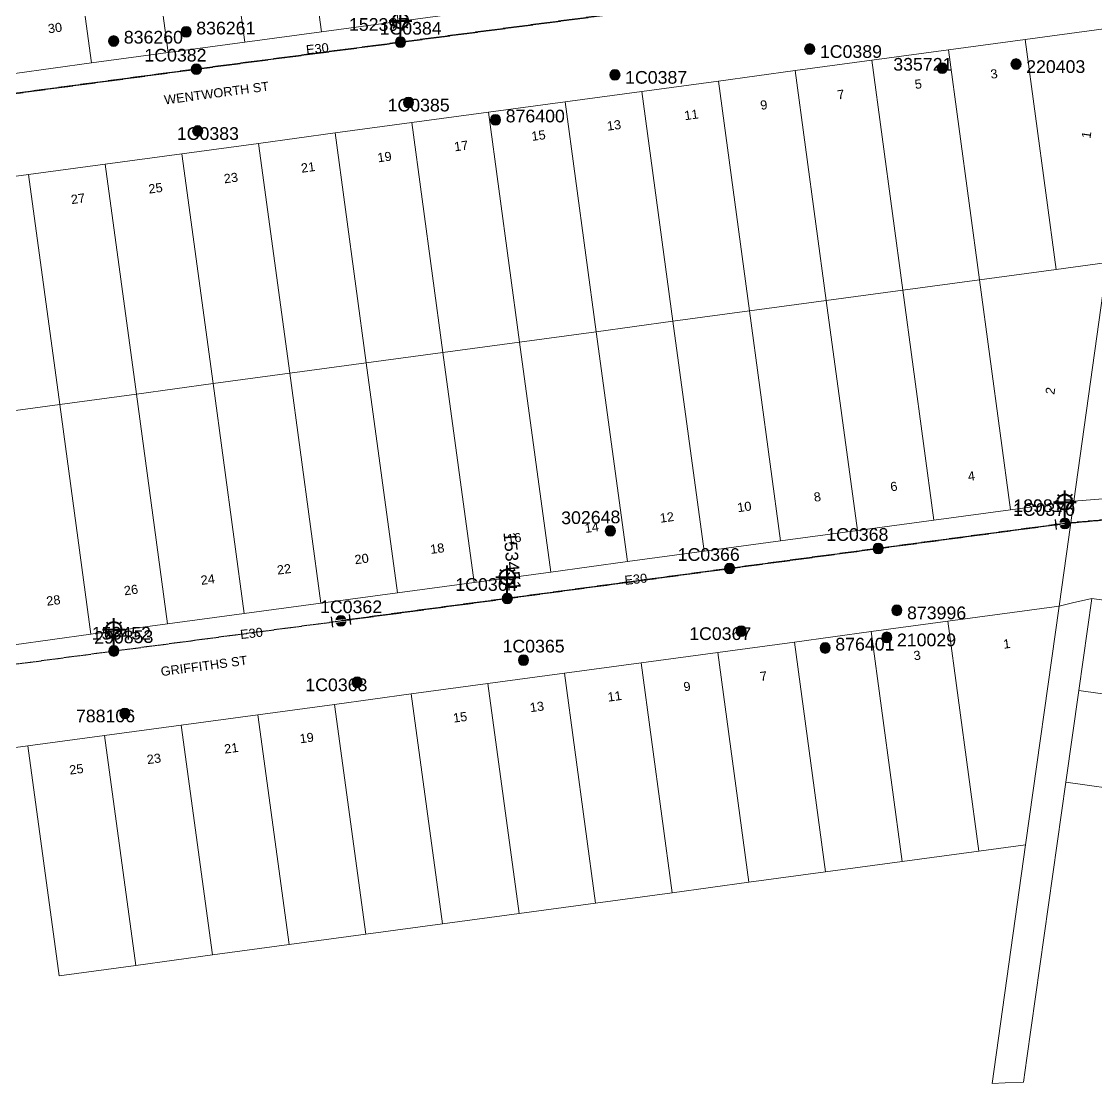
# Model space of a CAD drawing. Header units: metres. Extents: x 299834 to 302538, y 6172833 to 6174390.
# Drawn here: x 300127.1 to 300338.9, y 6173214.5 to 6173423.8 of the extents above; entities that cross this region are included whole.
import ezdxf
from ezdxf.enums import TextEntityAlignment as Align

# ---------------------------------------------------------------- set-up
doc = ezdxf.new("R2010")
doc.units = ezdxf.units.M
doc.linetypes.add('Cable Exist OH', pattern=[1, 1, 0])
doc.layers.get('0').update_dxf_attribs({"color": 6})
for name, color, linetype, lineweight in [('Cadastre Buildings_SP_EXT', 9, 'Continuous', 5), ('Cadastre Land Parcels_SP_EXT', 9, 'Continuous', 5), ('Cadastre Roads_SP_EXT', 9, 'Continuous', 5)]:
    doc.layers.add(name, color=color, linetype=linetype, lineweight=lineweight)
for name, color, linetype in [('Equip_SP_SL_EXT', 7, 'Continuous'), ('Mains_LV_EXT', 7, 'Continuous'), ('Mains_SL_EXT', 7, 'Continuous'), ('SupportsOH_SP_TR_HV_LV_SL_EXT', 7, 'Continuous')]:
    doc.layers.add(name, color=color, linetype=linetype)
doc.styles.add('iecARIAL', font='arial.ttf', dxfattribs={"height": 2})
doc.styles.add('POLE_LABEL', font='arial.ttf')
doc.styles.get("Standard").update_dxf_attribs({"font": 'arial.ttf'})

# ---------------------------------------------------------------- blocks, each defined once
blk = doc.blocks.new('SL_LANTERN_EXT')
at = {"lineweight": 40}
for p, q in [((0, 1.97), (0, 6.47)), ((-1.46, 5.68), (-1.06, 5.28)), ((1.46, 5.68), (1.06, 5.28)), ((-2.25, 4.22), (2.25, 4.22)), ((-1.46, 2.76), (-1.06, 3.16)), ((0, 0), (0, 2.72)), ((1.46, 2.76), (1.06, 3.16))]:
    blk.add_line(p, q, dxfattribs=at)
blk.add_circle((0, 4.22), 1.5, dxfattribs=at)
at = {"style": 'iecARIAL', "flags": 8}
blk.add_attdef('ASSET_NUM', (1.5, 1.5), '', height=2.5, dxfattribs=at)
for tag, p, height, flags in [('OPERATING_VOLTAGE', (0.98, -1.65), 0.2, 9), ('ORIENTATION', (0.98, -1.85), 0.2, 9), ('OWNED_BY', (0.98, -2.05), 0.2, 9), ('STATE', (0.98, -2.25), 0.2, 9), ('CONSTRUCTED_VOLTAGE', (0.98, -0.65), 0.2, 9), ('CONTROL_TYPE', (0.98, -0.85), 0.2, 9), ('LANTERN_PURPOSE', (0.98, -1.05), 0.2, 9), ('LANTERN_TYPE', (0.98, -1.25), 0.2, 9), ('NO_PHASES', (0.98, -1.45), 0.2, 9), ('LNUMBER', (2.18, -3.25), 2.5, 8), ('USAGE', (0.98, -2.45), 0.2, 9), ('CEXIST', (0.98, -2.65), 0.2, 9), ('CNEW', (0.98, -2.85), 0.2, 9), ('CNUMBER', (0.98, -3.05), 0.2, 9), ('CREMOVE', (0.98, -3.25), 0.2, 9), ('CREPLACE', (0.98, -3.45), 0.2, 9), ('LKINGHEIGHT', (0.98, -3.65), 0.2, 9), ('LBRACKET', (0.98, -3.85), 0.2, 9), ('LBRACKETVOCAB', (0.98, -4.05), 0.2, 9), ('LCATEGORY', (0.98, -4.25), 0.2, 9), ('LCHARGE1', (0.98, -4.45), 0.2, 9), ('LCHARGE1PERCENT', (0.98, -4.65), 0.2, 9), ('LCHARGE2', (0.98, -4.85), 0.2, 9), ('LCHARGE2PERCENT', (0.98, -5.05), 0.2, 9), ('LCHARGE3', (0.98, -5.25), 0.2, 9), ('LCHARGE3PERCENT', (0.98, -5.45), 0.2, 9), ('LEXIST', (0.98, -5.65), 0.2, 9), ('LLAMP', (0.98, -5.85), 0.2, 9), ('LLAMPVOCAB', (0.98, -6.05), 0.2, 9), ('LMAST', (0.98, -6.25), 0.2, 9), ('LMASTVOCAB', (0.98, -6.45), 0.2, 9), ('LNEW', (0.98, -6.65), 0.2, 9), ('LANTNUMBER', (0.98, -6.85), 0.2, 9), ('LOUTREACH', (0.98, -7.25), 0.2, 9), ('LOUTREACHVOCAB', (0.98, -7.45), 0.2, 9), ('LRATECODE', (0.98, -7.65), 0.2, 9), ('LREMOVE', (0.98, -7.85), 0.2, 9), ('LREPLACE', (0.98, -8.05), 0.2, 9), ('LTYPE', (0.98, -8.25), 0.2, 9), ('LTYPEVOCAB', (0.98, -8.45), 0.2, 9), ('LEGEND', (0.98, -8.65), 0.2, 9), ('STREETNAME', (0.98, -9.25), 0.2, 9), ('SUBURB', (0.98, -9.45), 0.2, 1), ('LOCATION', (0.98, -8.85), 0.2, 9), ('NOTES', (0.98, -9.05), 0.2, 9)]:
    blk.add_attdef(tag, p, '', height=height, dxfattribs=dict(flags=flags))
blk = doc.blocks.new('POLE_EXT')
blk.add_hatch(color=256).paths.add_polyline_path([(-1, 0, 1), (1, 0, 1)])
blk.add_lwpolyline([(-1, 0, 1), (1, 0, 1)], format="xyb", close=True)
for tag, height, flags, p in [('pNumber', 2.5, 8, (-17.84, 2.07)), ('OWNED_BY', 0.2, 9, (1.35, -0.4)), ('SPECIAL_USE', 0.2, 9, (1.35, -0.8)), ('STATE', 0.2, 9, (1.35, -1)), ('cLV', 0.2, 9, (1.35, -1.4)), ('hDepth', 0.2, 9, (1.35, -1.6)), ('hDia', 0.2, 9, (1.35, -1.8)), ('cHV', 0.2, 9, (1.35, -2)), ('PARENT', 0.2, 9, (1.35, -0.6)), ('USAGE', 0.2, 9, (1.35, -1.2)), ('LBRACKET', 0.2, 9, (1.35, -2.2)), ('cLinedev', 0.2, 9, (1.35, -3.4)), ('pExisting', 0.2, 9, (1.35, -3.8)), ('LExisting', 0.2, 9, (1.35, -2.4)), ('LANTNUMBER', 0.2, 9, (1.35, -2.6)), ('LOther', 0.2, 9, (1.35, -2.8)), ('LRemove', 0.2, 9, (1.35, -3)), ('LEGEND', 0.2, 9, (1.35, -3.2)), ('LOCATION', 0.2, 9, (1.35, -3.6)), ('PFNUMBER', 0.2, 9, (1.35, -4)), ('NEWPFNUMBER', 0.2, 9, (1.35, -4.2)), ('pFooting', 0.2, 9, (1.35, -4.4)), ('pNew', 0.2, 9, (1.35, -4.6)), ('pRelocate', 0.2, 9, (1.35, -5)), ('pRemove', 0.2, 9, (1.35, -5.2)), ('pReplace', 0.2, 9, (1.35, -5.4)), ('pStay', 0.2, 9, (1.35, -5.6)), ('pType', 0.2, 9, (1.35, -5.8)), ('cspan', 0.2, 9, (1.35, -6)), ('STREETNAME', 0.2, 9, (1.35, -6.2)), ('SUBURB', 0.2, 9, (1.35, -6.4)), ('OPERATED_BY', 0.2, 9, (1.36, -7.01)), ('NOTES', 0.2, 9, (1.35, -6.6)), ('MAINTAINED_BY', 0.2, 9, (1.36, -6.81))]:
    blk.add_attdef(tag, text='', height=height, dxfattribs=dict(flags=flags)).set_placement(p, align=Align.MIDDLE_LEFT)
at = {"style": 'POLE_LABEL'}
for tag, height, flags, p in [('ASSET_NUM', 2.5, 8, (2, 2)), ('STRUCTURE_PLANT_NUMBER', 0.2, 9, (1.35, 0.03)), ('STREET_CODE', 0.2, 9, (1.35, -0.2))]:
    blk.add_attdef(tag, text='', height=height, dxfattribs=dict(at, flags=flags)).set_placement(p, align=Align.MIDDLE_LEFT)
at = {"flags": 1}
blk.add_attdef('Z', (1.35, -7.33), '', height=0.2, dxfattribs=at)
blk = doc.blocks.new('End Shackle_EXT')
at = {"flags": 9}
blk.add_attdef('NOTES', text='', height=0.2, dxfattribs=at).set_placement((0, -1.6), align=Align.MIDDLE_LEFT)
blk.add_wipeout([(0, 0.25), (1.81, 0.25), (1.82, -0.25), (0, -0.25)])
blk.add_line((1.81, -1), (1.81, 1))
at = {"flags": 1}
blk.add_attdef('Z', (0, 0), '', height=0.2, dxfattribs=at)
at = {"flags": 9}
for tag, p in [('CONNECTOR_TYPE', (0, 0)), ('CONSTRUCTED_VOLTAGE', (0, -0.2)), ('OPERATING_VOLTAGE', (0, -0.6)), ('ORIENTATION', (0, -0.8)), ('OWNED_BY', (0, -1)), ('STATE', (0, -1.2)), ('NO_PHASES', (0, -0.4)), ('USAGE', (0, -1.4))]:
    blk.add_attdef(tag, text='', height=0.2, dxfattribs=at).set_placement(p, align=Align.MIDDLE_LEFT)

msp = doc.modelspace()

# ---------------------------------------------------------------- linework, layer by layer
at = {"layer": 'Cadastre Buildings_SP_EXT', "linetype": 'Continuous'}
for points in [[(300155.98, 6173417.66), (300149.83, 6173462.97), (300134.73, 6173460.92), (300140.88, 6173415.61), (300155.98, 6173417.66)], [(300171.08, 6173419.7), (300164.93, 6173465.01), (300149.83, 6173462.97), (300155.98, 6173417.66), (300171.08, 6173419.7)], [(300300.63, 6173258.24), (300294.49, 6173303.55), (300279.39, 6173301.5), (300285.53, 6173256.2), (300300.63, 6173258.24)], [(300210.02, 6173245.97), (300203.88, 6173291.27), (300188.77, 6173289.22), (300194.91, 6173243.92), (300210.02, 6173245.97)]]:
    msp.add_lwpolyline(points, close=True, dxfattribs=at)
at = {"layer": 'Cadastre Land Parcels_SP_EXT', "linetype": 'Continuous'}
for points in [[(300201.29, 6173423.8), (300195.14, 6173469.11), (300180.04, 6173467.06), (300186.19, 6173421.75), (300201.29, 6173423.8)], [(300186.19, 6173421.75), (300180.04, 6173467.06), (300164.93, 6173465.01), (300171.08, 6173419.7), (300186.19, 6173421.75)], [(300140.88, 6173415.61), (300134.73, 6173460.92), (300119.63, 6173458.87), (300125.78, 6173413.56), (300140.88, 6173415.61)], [(300341.02, 6173376.29), (300347.62, 6173423.32), (300324.83, 6173420.24), (300330.96, 6173374.93), (300341.02, 6173376.29)], [(300330.96, 6173374.93), (300324.83, 6173420.24), (300309.73, 6173418.19), (300315.86, 6173372.88), (300330.96, 6173374.93)], [(300315.86, 6173372.88), (300309.73, 6173418.19), (300294.62, 6173416.14), (300300.76, 6173370.84), (300315.86, 6173372.88)], [(300300.76, 6173370.84), (300294.62, 6173416.14), (300279.52, 6173414.1), (300285.65, 6173368.79), (300300.76, 6173370.84)], [(300285.65, 6173368.79), (300279.52, 6173414.1), (300264.42, 6173412.05), (300270.55, 6173366.74), (300285.65, 6173368.79)], [(300255.45, 6173364.7), (300249.32, 6173410), (300234.21, 6173407.96), (300240.35, 6173362.65), (300255.45, 6173364.7)], [(300270.55, 6173366.74), (300264.42, 6173412.05), (300249.32, 6173410), (300255.45, 6173364.7), (300270.55, 6173366.74)], [(300240.35, 6173362.65), (300234.21, 6173407.96), (300219.11, 6173405.91), (300225.25, 6173360.6), (300240.35, 6173362.65)], [(300225.25, 6173360.6), (300219.11, 6173405.91), (300204.01, 6173403.86), (300210.14, 6173358.56), (300225.25, 6173360.6)], [(300210.14, 6173358.56), (300204.01, 6173403.86), (300188.91, 6173401.82), (300195.04, 6173356.51), (300210.14, 6173358.56)], [(300195.04, 6173356.51), (300188.91, 6173401.82), (300173.8, 6173399.77), (300179.94, 6173354.46), (300195.04, 6173356.51)], [(300179.94, 6173354.46), (300173.8, 6173399.77), (300158.7, 6173397.72), (300164.84, 6173352.42), (300179.94, 6173354.46)], [(300164.84, 6173352.42), (300158.7, 6173397.72), (300143.6, 6173395.68), (300149.73, 6173350.37), (300164.84, 6173352.42)], [(300149.73, 6173350.37), (300143.6, 6173395.68), (300128.5, 6173393.63), (300134.63, 6173348.32), (300149.73, 6173350.37)], [(300134.63, 6173348.32), (300128.5, 6173393.63), (300113.39, 6173391.58), (300119.53, 6173346.28), (300134.63, 6173348.32)], [(300334.42, 6173329.26), (300341.02, 6173376.29), (300330.96, 6173374.93), (300315.86, 6173372.88), (300321.98, 6173327.57), (300334.42, 6173329.26)], [(300321.98, 6173327.57), (300315.86, 6173372.88), (300300.76, 6173370.84), (300306.88, 6173325.53), (300321.98, 6173327.57)], [(300306.88, 6173325.53), (300300.76, 6173370.84), (300285.65, 6173368.79), (300291.78, 6173323.48), (300306.88, 6173325.53)], [(300291.78, 6173323.48), (300285.65, 6173368.79), (300270.55, 6173366.74), (300276.67, 6173321.43), (300291.78, 6173323.48)], [(300276.67, 6173321.43), (300270.55, 6173366.74), (300255.45, 6173364.7), (300261.57, 6173319.39), (300276.67, 6173321.43)], [(300261.57, 6173319.39), (300255.45, 6173364.7), (300240.35, 6173362.65), (300246.47, 6173317.34), (300261.57, 6173319.39)], [(300246.47, 6173317.34), (300240.35, 6173362.65), (300225.25, 6173360.6), (300231.37, 6173315.29), (300246.47, 6173317.34)], [(300231.37, 6173315.29), (300225.25, 6173360.6), (300210.14, 6173358.56), (300216.27, 6173313.25), (300231.37, 6173315.29)], [(300216.27, 6173313.25), (300210.14, 6173358.56), (300195.04, 6173356.51), (300201.17, 6173311.2), (300216.27, 6173313.25)], [(300201.17, 6173311.2), (300195.04, 6173356.51), (300179.94, 6173354.46), (300186.07, 6173309.15), (300201.17, 6173311.2)], [(300186.07, 6173309.15), (300179.94, 6173354.46), (300164.84, 6173352.42), (300170.96, 6173307.11), (300186.07, 6173309.15)], [(300170.96, 6173307.11), (300164.84, 6173352.42), (300149.73, 6173350.37), (300155.86, 6173305.06), (300170.96, 6173307.11)], [(300155.86, 6173305.06), (300149.73, 6173350.37), (300134.63, 6173348.32), (300140.76, 6173303.02), (300155.86, 6173305.06)], [(300140.76, 6173303.02), (300134.63, 6173348.32), (300119.53, 6173346.28), (300123.21, 6173321.16), (300125.66, 6173300.97), (300140.76, 6173303.02)], [(300324.93, 6173261.54), (300331.53, 6173308.57), (300309.59, 6173305.59), (300315.73, 6173260.29), (300324.93, 6173261.54)], [(300376.73, 6173301.29), (300373.91, 6173305.03), (300346.53, 6173308.91), (300337.95, 6173310.09), (300335.4, 6173291.98), (300374.64, 6173286.46), (300376.73, 6173301.29)], [(300315.73, 6173260.29), (300309.59, 6173305.59), (300294.49, 6173303.55), (300300.63, 6173258.24), (300315.73, 6173260.29)], [(300285.53, 6173256.2), (300279.39, 6173301.5), (300264.28, 6173299.46), (300270.42, 6173254.15), (300285.53, 6173256.2)], [(300270.42, 6173254.15), (300264.28, 6173299.46), (300249.18, 6173297.41), (300255.32, 6173252.1), (300270.42, 6173254.15)], [(300255.32, 6173252.1), (300249.18, 6173297.41), (300234.08, 6173295.36), (300240.22, 6173250.06), (300255.32, 6173252.1)], [(300240.22, 6173250.06), (300234.08, 6173295.36), (300218.98, 6173293.32), (300225.12, 6173248.01), (300240.22, 6173250.06)], [(300225.12, 6173248.01), (300218.98, 6173293.32), (300203.88, 6173291.27), (300210.02, 6173245.97), (300225.12, 6173248.01)], [(300374.64, 6173286.46), (300335.4, 6173291.98), (300332.85, 6173273.87), (300372.09, 6173268.34), (300374.64, 6173286.46)], [(300179.81, 6173241.87), (300173.67, 6173287.18), (300158.57, 6173285.13), (300164.71, 6173239.83), (300179.81, 6173241.87)], [(300194.91, 6173243.92), (300188.77, 6173289.22), (300173.67, 6173287.18), (300179.81, 6173241.87), (300194.91, 6173243.92)], [(300164.71, 6173239.83), (300158.57, 6173285.13), (300143.47, 6173283.08), (300149.61, 6173237.78), (300164.71, 6173239.83)], [(300149.61, 6173237.78), (300143.47, 6173283.08), (300128.36, 6173281.04), (300134.51, 6173235.73), (300149.61, 6173237.78)]]:
    msp.add_lwpolyline(points, close=True, dxfattribs=at)
at = {"layer": 'Cadastre Roads_SP_EXT', "linetype": 'Continuous'}
for points in [[(300350.53, 6173444.02), (300337.2, 6173442.22), (300322.1, 6173440.17), (300307, 6173438.12), (300291.9, 6173436.08), (300276.8, 6173434.03), (300261.69, 6173431.98), (300246.59, 6173429.94), (300231.49, 6173427.89), (300216.39, 6173425.84), (300201.29, 6173423.8), (300186.19, 6173421.75), (300171.08, 6173419.7), (300155.98, 6173417.66), (300140.88, 6173415.61), (300125.78, 6173413.56)], [(300113.39, 6173391.58), (300128.5, 6173393.63), (300143.6, 6173395.68), (300158.7, 6173397.72), (300173.8, 6173399.77), (300188.91, 6173401.82), (300204.01, 6173403.86), (300219.11, 6173405.91), (300234.21, 6173407.96), (300249.32, 6173410), (300264.42, 6173412.05), (300279.52, 6173414.1), (300294.62, 6173416.14), (300309.73, 6173418.19), (300324.83, 6173420.24), (300347.62, 6173423.32)], [(300113.26, 6173278.99), (300128.36, 6173281.04), (300143.47, 6173283.08), (300158.57, 6173285.13), (300173.67, 6173287.18), (300188.77, 6173289.22), (300203.88, 6173291.27), (300218.98, 6173293.32), (300234.08, 6173295.36), (300249.18, 6173297.41), (300264.28, 6173299.46), (300279.39, 6173301.5), (300294.49, 6173303.55), (300309.59, 6173305.59), (300331.53, 6173308.57), (300332.96, 6173318.85), (300334.42, 6173329.26), (300321.98, 6173327.57), (300306.88, 6173325.53), (300291.78, 6173323.48), (300276.67, 6173321.43), (300261.57, 6173319.39), (300246.47, 6173317.34), (300231.37, 6173315.29), (300216.27, 6173313.25), (300201.17, 6173311.2), (300186.07, 6173309.15), (300170.96, 6173307.11), (300155.86, 6173305.06), (300140.76, 6173303.02), (300125.66, 6173300.97)]]:
    msp.add_lwpolyline(points, dxfattribs=at)
for points in [[(300343.42, 6173329.99), (300356.27, 6173331.04), (300359.13, 6173346.6), (300362.29, 6173363.85), (300365.3, 6173380.2), (300368.16, 6173395.8), (300367.64, 6173420.6), (300353.67, 6173422.56), (300347.62, 6173423.32), (300341.02, 6173376.29), (300334.42, 6173329.26), (300343.42, 6173329.99)], [(300320.88, 6173214.61), (300324.53, 6173214.77), (300325.15, 6173219.52), (300327.75, 6173237.65), (300330.3, 6173255.76), (300332.85, 6173273.87), (300335.4, 6173291.98), (300337.95, 6173310.09), (300334.2, 6173309.2), (300331.53, 6173308.57), (300324.93, 6173261.54), (300318.33, 6173214.5), (300320.88, 6173214.61)]]:
    msp.add_lwpolyline(points, close=True, dxfattribs=at)
at = {"layer": 'Mains_LV_EXT', "linetype": 'Cable Exist OH'}
for points in [[(300241.54, 6173424.97), (300201.77, 6173419.7)], [(300201.77, 6173419.7), (300161.55, 6173414.4)], [(300161.55, 6173414.4), (300102.45, 6173406.47)], [(300295.89, 6173319.94), (300266.61, 6173316)], [(300266.61, 6173316), (300222.81, 6173310.09)], [(300104.9, 6173294.34), (300145.28, 6173299.74)]]:
    msp.add_lwpolyline(points, dxfattribs=at)
at = {"layer": 'Mains_SL_EXT', "linetype": 'Cable Exist OH'}
for points in [[(300201.77, 6173419.7), (300241.54, 6173424.97), (300281.09, 6173430.5)], [(300102.45, 6173406.47), (300161.55, 6173414.4), (300201.77, 6173419.7)], [(300023.32, 6173283.12), (300104.9, 6173294.34), (300145.28, 6173299.74)]]:
    msp.add_lwpolyline(points, dxfattribs=at)

# ---------------------------------------------------------------- block references
at = {"layer": 'Equip_SP_SL_EXT'}
ref = msp.add_blockref('SL_LANTERN_EXT', (300201.77, 6173419.7), dxfattribs=at)
ref.add_attrib('ASSET_NUM', '152397', dxfattribs={"layer": '0', "height": 2.5, "style": 'iecARIAL'}).set_placement((300203.27, 6173421.2), align=Align.BOTTOM_RIGHT)
ref = msp.add_blockref('SL_LANTERN_EXT', (300332.66, 6173324.87), dxfattribs=at)
ref.add_attrib('ASSET_NUM', '189817', dxfattribs={"layer": '0', "height": 2.5, "style": 'iecARIAL'}).set_placement((300334.16, 6173326.37), align=Align.BOTTOM_RIGHT)
ref = msp.add_blockref('SL_LANTERN_EXT', (300222.81, 6173310.09), dxfattribs=at)
ref.add_attrib('ASSET_NUM', '153451', dxfattribs={"layer": '0', "height": 2.5, "rotation": 274.9658, "style": 'iecARIAL'}).set_placement((300224.31, 6173311.59), align=Align.MIDDLE_RIGHT)
ref = msp.add_blockref('SL_LANTERN_EXT', (300145.28, 6173299.74), dxfattribs=at)
ref.add_attrib('ASSET_NUM', '153452', dxfattribs={"layer": '0', "height": 2.5, "style": 'iecARIAL'}).set_placement((300146.78, 6173301.24), align=Align.BOTTOM_CENTER)
at = {"layer": 'SupportsOH_SP_TR_HV_LV_SL_EXT'}
ref = msp.add_blockref('POLE_EXT', (300159.53, 6173421.74), dxfattribs=at)
ref.add_attrib('ASSET_NUM', '836261', dxfattribs={"layer": '0', "height": 2.5, "style": 'POLE_LABEL'}).set_placement((300161.53, 6173422.49), align=Align.MIDDLE_LEFT)
ref = msp.add_blockref('POLE_EXT', (300201.77, 6173419.7), dxfattribs=at)
ref.add_attrib('ASSET_NUM', '1C0384', dxfattribs={"layer": '0', "height": 2.5, "style": 'POLE_LABEL'}).set_placement((300203.77, 6173420.45), align=Align.BOTTOM_CENTER)
ref = msp.add_blockref('POLE_EXT', (300145.26, 6173419.94), dxfattribs=at)
ref.add_attrib('ASSET_NUM', '836260', dxfattribs={"layer": '0', "height": 2.5, "style": 'POLE_LABEL'}).set_placement((300147.26, 6173420.69), align=Align.MIDDLE_LEFT)
ref = msp.add_blockref('POLE_EXT', (300282.4, 6173418.36), dxfattribs=at)
ref.add_attrib('ASSET_NUM', '1C0389', dxfattribs={"layer": '0', "height": 2.5, "style": 'POLE_LABEL'}).set_placement((300284.4, 6173419.11), align=Align.TOP_LEFT)
ref = msp.add_blockref('POLE_EXT', (300161.55, 6173414.4), dxfattribs=at)
ref.add_attrib('ASSET_NUM', '1C0382', dxfattribs={"layer": '0', "height": 2.5, "style": 'POLE_LABEL'}).set_placement((300163.55, 6173415.15), align=Align.BOTTOM_RIGHT)
ref = msp.add_blockref('POLE_EXT', (300308.51, 6173414.6), dxfattribs=at)
ref.add_attrib('ASSET_NUM', '335721', dxfattribs={"layer": '0', "height": 2.5, "style": 'POLE_LABEL'}).set_placement((300310.51, 6173415.35), align=Align.MIDDLE_RIGHT)
ref = msp.add_blockref('POLE_EXT', (300323.04, 6173415.4), dxfattribs=at)
ref.add_attrib('ASSET_NUM', '220403', dxfattribs={"layer": '0', "height": 2.5, "style": 'POLE_LABEL'}).set_placement((300325.04, 6173416.15), align=Align.TOP_LEFT)
ref = msp.add_blockref('POLE_EXT', (300244.02, 6173413.28), dxfattribs=at)
ref.add_attrib('ASSET_NUM', '1C0387', dxfattribs={"layer": '0', "height": 2.5, "style": 'POLE_LABEL'}).set_placement((300246.02, 6173414.03), align=Align.TOP_LEFT)
ref = msp.add_blockref('POLE_EXT', (300203.34, 6173407.81), dxfattribs=at)
ref.add_attrib('ASSET_NUM', '1C0385', dxfattribs={"layer": '0', "height": 2.5, "style": 'POLE_LABEL'}).set_placement((300205.34, 6173408.56), align=Align.TOP_CENTER)
ref = msp.add_blockref('POLE_EXT', (300220.5, 6173404.41), dxfattribs=at)
ref.add_attrib('ASSET_NUM', '876400', dxfattribs={"layer": '0', "height": 2.5, "style": 'POLE_LABEL'}).set_placement((300222.5, 6173405.16), align=Align.MIDDLE_LEFT)
ref = msp.add_blockref('POLE_EXT', (300161.82, 6173402.21), dxfattribs=at)
ref.add_attrib('ASSET_NUM', '1C0383', dxfattribs={"layer": '0', "height": 2.5, "style": 'POLE_LABEL'}).set_placement((300163.82, 6173402.96), align=Align.TOP_CENTER)
ref = msp.add_blockref('POLE_EXT', (300243.12, 6173323.42), dxfattribs=at)
ref.add_attrib('ASSET_NUM', '302648', dxfattribs={"layer": '0', "height": 2.5, "rotation": 1, "style": 'POLE_LABEL'}).set_placement((300245.12, 6173324.17), align=Align.BOTTOM_RIGHT)
ref = msp.add_blockref('POLE_EXT', (300332.66, 6173324.87), dxfattribs=at)
ref.add_attrib('ASSET_NUM', '1C0370', dxfattribs={"layer": '0', "height": 2.5, "style": 'POLE_LABEL'}).set_placement((300334.66, 6173325.62), align=Align.BOTTOM_RIGHT)
ref = msp.add_blockref('POLE_EXT', (300295.89, 6173319.94), dxfattribs=at)
ref.add_attrib('ASSET_NUM', '1C0368', dxfattribs={"layer": '0', "height": 2.5, "style": 'POLE_LABEL'}).set_placement((300297.89, 6173320.69), align=Align.BOTTOM_RIGHT)
ref = msp.add_blockref('POLE_EXT', (300266.61, 6173316), dxfattribs=at)
ref.add_attrib('ASSET_NUM', '1C0366', dxfattribs={"layer": '0', "height": 2.5, "style": 'POLE_LABEL'}).set_placement((300268.61, 6173316.75), align=Align.BOTTOM_RIGHT)
ref = msp.add_blockref('POLE_EXT', (300222.81, 6173310.09), dxfattribs=at)
ref.add_attrib('ASSET_NUM', '1C0364', dxfattribs={"layer": '0', "height": 2.5, "style": 'POLE_LABEL'}).set_placement((300224.81, 6173310.84), align=Align.BOTTOM_RIGHT)
ref = msp.add_blockref('POLE_EXT', (300190.04, 6173305.69), dxfattribs=at)
ref.add_attrib('ASSET_NUM', '1C0362', dxfattribs={"layer": '0', "height": 2.5, "style": 'POLE_LABEL'}).set_placement((300192.04, 6173306.44), align=Align.BOTTOM_CENTER)
ref = msp.add_blockref('POLE_EXT', (300299.57, 6173307.75), dxfattribs=at)
ref.add_attrib('ASSET_NUM', '873996', dxfattribs={"layer": '0', "height": 2.5, "style": 'POLE_LABEL'}).set_placement((300301.57, 6173308.5), align=Align.TOP_LEFT)
ref = msp.add_blockref('POLE_EXT', (300268.88, 6173303.65), dxfattribs=at)
ref.add_attrib('ASSET_NUM', '1C0367', dxfattribs={"layer": '0', "height": 2.5, "style": 'POLE_LABEL'}).set_placement((300270.88, 6173304.4), align=Align.TOP_RIGHT)
ref = msp.add_blockref('POLE_EXT', (300145.28, 6173299.74), dxfattribs=at)
ref.add_attrib('ASSET_NUM', '290853', dxfattribs={"layer": '0', "height": 2.5, "rotation": 1, "style": 'POLE_LABEL'}).set_placement((300147.28, 6173300.49), align=Align.BOTTOM_CENTER)
ref = msp.add_blockref('POLE_EXT', (300285.44, 6173300.33), dxfattribs=at)
ref.add_attrib('ASSET_NUM', '876401', dxfattribs={"layer": '0', "height": 2.5, "style": 'POLE_LABEL'}).set_placement((300287.44, 6173301.08), align=Align.MIDDLE_LEFT)
ref = msp.add_blockref('POLE_EXT', (300297.58, 6173302.42), dxfattribs=at)
ref.add_attrib('ASSET_NUM', '210029', dxfattribs={"layer": '0', "height": 2.5, "style": 'POLE_LABEL'}).set_placement((300299.58, 6173303.17), align=Align.TOP_LEFT)
ref = msp.add_blockref('POLE_EXT', (300225.99, 6173297.94), dxfattribs=at)
ref.add_attrib('ASSET_NUM', '1C0365', dxfattribs={"layer": '0', "height": 2.5, "style": 'POLE_LABEL'}).set_placement((300227.99, 6173298.69), align=Align.BOTTOM_CENTER)
ref = msp.add_blockref('POLE_EXT', (300193.25, 6173293.56), dxfattribs=at)
ref.add_attrib('ASSET_NUM', '1C0363', dxfattribs={"layer": '0', "height": 2.5, "style": 'POLE_LABEL'}).set_placement((300195.25, 6173294.31), align=Align.TOP_RIGHT)
ref = msp.add_blockref('POLE_EXT', (300147.48, 6173287.43), dxfattribs=at)
ref.add_attrib('ASSET_NUM', '788106', dxfattribs={"layer": '0', "height": 2.5, "style": 'POLE_LABEL'}).set_placement((300149.48, 6173288.18), align=Align.TOP_RIGHT)

# ---------------------------------------------------------------- texts
at = {"layer": 'Cadastre Land Parcels_SP_EXT'}
for s, rotation, p in [('30', 7.629, (300132.43, 6173421.44)), ('3', 7.6294, (300318.14, 6173412.49)), ('5', 7.5984, (300303.21, 6173410.48)), ('7', 7.6706, (300287.95, 6173408.42)), ('9', 7.6627, (300272.78, 6173406.37)), ('11', 7.7832, (300257.81, 6173404.33)), ('13', 7.6321, (300242.56, 6173402.26)), ('15', 7.6375, (300227.69, 6173400.25)), ('1', 81.7787, (300337.69, 6173400.63)), ('17', 7.6971, (300212.46, 6173398.19)), ('19', 7.6653, (300197.35, 6173396.02)), ('21', 7.694, (300182.3, 6173393.97)), ('23', 7.7107, (300167.09, 6173391.88)), ('25', 7.6235, (300152.24, 6173389.86)), ('27', 7.6747, (300136.97, 6173387.79)), ('2', 81.7449, (300330.58, 6173350.18)), ('4', 7.5554, (300313.67, 6173333.25)), ('6', 7.7121, (300298.4, 6173331.18)), ('8', 7.634, (300283.32, 6173329.13)), ('10', 7.7267, (300268.25, 6173327.08)), ('12', 7.6749, (300252.99, 6173325)), ('14', 7.6811, (300238.18, 6173322.99)), ('16', 7.6552, (300222.92, 6173320.92)), ('20', 7.5176, (300192.85, 6173316.82)), ('18', 7.753, (300207.75, 6173318.85)), ('22', 7.4326, (300177.56, 6173314.77)), ('24', 7.5807, (300162.53, 6173312.75)), ('26', 7.7443, (300147.41, 6173310.69)), ('28', 7.6128, (300132.12, 6173308.64)), ('1', 7.6588, (300320.64, 6173300.17)), ('3', 7.7373, (300302.99, 6173297.88)), ('7', 7.5414, (300272.72, 6173293.79)), ('9', 7.6202, (300257.64, 6173291.76)), ('11', 7.5678, (300242.69, 6173289.74)), ('13', 7.6182, (300227.38, 6173287.67)), ('15', 7.7187, (300212.25, 6173285.61)), ('19', 7.6282, (300182.02, 6173281.53)), ('21', 7.6469, (300167.17, 6173279.5)), ('23', 7.6989, (300151.93, 6173277.43)), ('25', 7.6707, (300136.65, 6173275.36))]:
    msp.add_text(s, height=1.8, rotation=rotation, dxfattribs=at).set_placement(p)
at = {"layer": 'Cadastre Roads_SP_EXT'}
for s, rotation, p in [('WENTWORTH ST', 7.6077, (300155.34, 6173407.42)), ('GRIFFITHS ST', 7.6246, (300154.66, 6173294.77))]:
    msp.add_text(s, height=1.8, rotation=rotation, dxfattribs=at).set_placement(p)
at = {"layer": 'Mains_LV_EXT'}
for rotation, p in [(6.3662, (300183.27, 6173417.3)), (6.5464, (300246.02, 6173312.75)), (6.4679, (300170.29, 6173302.08))]:
    msp.add_text('E30', height=1.8, rotation=rotation, dxfattribs=at).set_placement(p)

# ---------------------------------------------------------------- next in the draw order: block references
at = {"layer": 'Mains_LV_EXT', "rotation": 7.64386987874672}
msp.add_blockref('End Shackle_EXT', (300190.04, 6173305.69), dxfattribs=at)
at = {"layer": 'Mains_SL_EXT', "rotation": 186.4570769639251}
msp.add_blockref('End Shackle_EXT', (300332.66, 6173324.87), dxfattribs=at)

# ---------------------------------------------------------------- next in the draw order: linework, layer by layer
at = {"layer": 'Mains_LV_EXT', "linetype": 'Cable Exist OH'}
for points in [[(300351.41, 6173326.58), (300332.66, 6173324.87)], [(300332.66, 6173324.87), (300295.89, 6173319.94)]]:
    msp.add_lwpolyline(points, dxfattribs=at)
at = {"layer": 'Mains_SL_EXT', "linetype": 'Cable Exist OH'}
for points in [[(300332.66, 6173324.87), (300351.41, 6173326.58), (300382.85, 6173319.73)], [(300222.81, 6173310.09), (300266.61, 6173316), (300295.89, 6173319.94), (300332.66, 6173324.87)]]:
    msp.add_lwpolyline(points, dxfattribs=at)

# ---------------------------------------------------------------- next in the draw order: block references
at = {"layer": 'Mains_LV_EXT', "rotation": 187.5548951876916}
msp.add_blockref('End Shackle_EXT', (300190.04, 6173305.69), dxfattribs=at)

# ---------------------------------------------------------------- next in the draw order: linework, layer by layer
at = {"layer": 'Mains_LV_EXT', "linetype": 'Cable Exist OH'}
for points in [[(300222.81, 6173310.09), (300190.04, 6173305.69)], [(300145.28, 6173299.74), (300190.04, 6173305.69)]]:
    msp.add_lwpolyline(points, dxfattribs=at)
at = {"layer": 'Mains_SL_EXT', "linetype": 'Cable Exist OH'}
msp.add_lwpolyline([(300145.28, 6173299.74), (300190.04, 6173305.69), (300222.81, 6173310.09)], dxfattribs=at)

doc.saveas('drawing.dxf')
